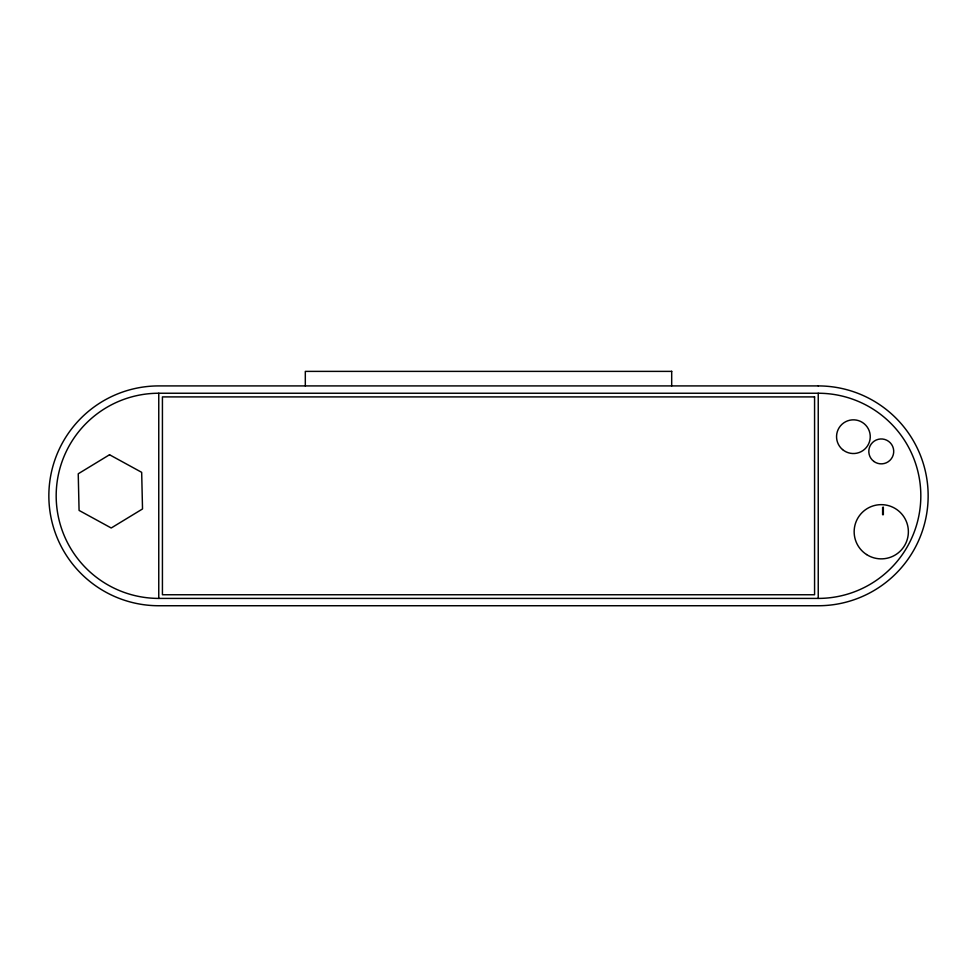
<?xml version="1.0" encoding="UTF-8"?>
<svg xmlns="http://www.w3.org/2000/svg" width="977" height="977" viewBox="0 0 977 977"><rect width="100%" height="100%" fill="white"/><g stroke="black" fill="none" stroke-linecap="round" stroke-linejoin="round"><path stroke-width="1.47" d="M671.688 371.382L305.312 371.382L305.312 385.915M158.762 393.243L818.237 393.243A102.585 102.585 0 0 1 920.822 495.827A102.585 102.585 0 0 1 818.237 598.413L158.762 598.413A102.585 102.585 0 0 1 56.177 495.827A102.585 102.585 0 0 1 158.762 393.243L158.762 598.413M818.237 393.243L818.237 598.413M671.688 371.26L671.688 385.915M109.534 454.745L78.233 473.784L79.076 510.421L111.219 527.995L142.52 508.956L141.677 472.331L109.534 454.745M818.237 385.915L158.762 385.915A109.912 109.912 0 0 0 48.85 495.827A109.912 109.912 0 0 0 158.762 605.74L818.237 605.74A109.912 109.912 0 0 0 928.15 495.827A109.912 109.912 0 0 0 818.237 385.915M814.574 396.906L162.426 396.906L162.426 594.749L814.574 594.749L814.574 396.906M883.342 507.368L882.61 507.368L882.61 514.696L883.342 514.696L883.342 507.368M873.927 461.474A12.457 12.457 0 0 0 893.65 452.73A12.457 12.457 0 0 0 876.222 440.016A12.457 12.457 0 0 0 873.927 461.474M842.54 449.567A16.853 16.853 0 0 0 869.994 439.65A16.853 16.853 0 0 0 847.682 420.831A16.853 16.853 0 0 0 842.54 449.567M866.575 554.545A27.112 27.112 0 0 0 908.341 533.088A27.112 27.112 0 0 0 868.883 507.637A27.112 27.112 0 0 0 866.575 554.545"/></g></svg>
